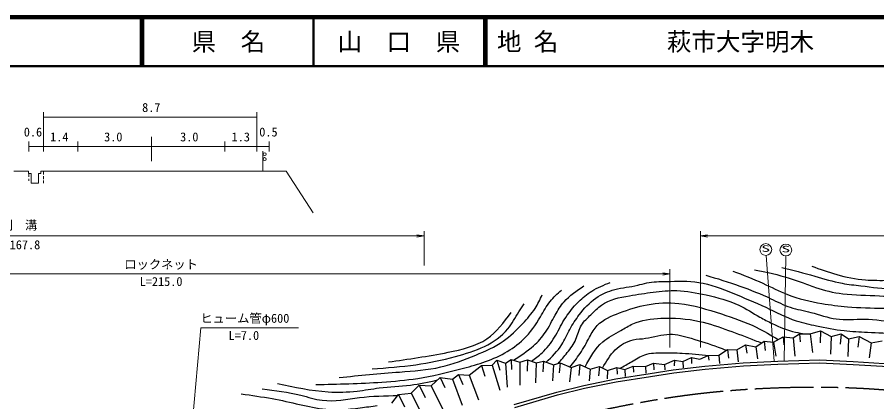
# Model space of a CAD drawing. Units: millimetres, scale not verified. Extents: x 40000 to 680000, y 20000 to 380000.
# Drawn here: x 272569 to 447816, y 301538 to 380000 of the extents above; entities that cross this region are included whole.
import ezdxf
from ezdxf.enums import TextEntityAlignment as Align

# ---------------------------------------------------------------- set-up
doc = ezdxf.new("R2010")
doc.units = ezdxf.units.MM
doc.header["$LTSCALE"] = 1000
doc.linetypes.add('CHAIN', pattern=[18.5, 12, -1.5, 3.5, -1.5])
for name, color, linetype, lineweight in [('M-BGD', 7, 'Continuous', 25), ('M-BMK', 2, 'CHAIN', 25), ('M-STR-HTXT', 7, 'Continuous', 13), ('M-STR-STR3', 7, 'Continuous', 13), ('M-STR-STRC', 7, 'Continuous', 13), ('M-TTL', 2, 'Continuous', 140), ('M-TTL-LINE', 7, 'Continuous', 50)]:
    doc.layers.add(name, color=color, linetype=linetype, lineweight=lineweight)
doc.layers.add('M-TTL-TXT', color=7, linetype='Continuous')
doc.styles.add('ＭＳ ゴシック', font='')
doc.styles.get('ＭＳ ゴシック').set_extended_font_data('MS Gothic')

# ---------------------------------------------------------------- blocks, each defined once
blk = doc.blocks.new('open_arrow')
at = {"color": 0, "linetype": 'Continuous', "lineweight": -2}
blk.add_lwpolyline([(7.5, 1.25), (0, 0), (7.5, -1.25)], dxfattribs=at)

msp = doc.modelspace()

# ---------------------------------------------------------------- linework, layer by layer
at = {"layer": 'M-BGD'}
for p, q in [((434235, 315430), (436303, 315993)), ((436303, 315993), (436295, 313579)), ((436303, 315993), (438484, 314839)), ((423175, 312756), (424850, 313924)), ((424850, 313924), (426749, 313685)), ((424850, 313924), (425040, 312018)), ((426749, 313685), (428719, 314811)), ((428719, 314811), (430745, 314614)), ((428719, 314811), (428882, 313158)), ((430745, 314614), (432040, 315430)), ((430745, 314614), (431133, 310818)), ((432040, 315430), (434235, 315430)), ((432040, 315430), (432213, 313789)), ((434235, 315430), (434704, 311628)), ((438484, 314839), (438365, 311238)), ((438484, 314839), (440525, 315373)), ((440525, 315373), (440376, 313278)), ((440525, 315373), (442058, 314417)), ((442058, 314417), (441877, 310788)), ((442058, 314417), (444225, 314853)), ((444225, 314853), (443948, 312708)), ((444225, 314853), (446673, 313544)), ((446673, 313544), (448925, 314009)), ((415591, 311026), (417378, 312193)), ((417378, 312193), (419264, 312151)), ((417378, 312193), (417567, 310457)), ((419264, 312151), (421051, 313136)), ((419264, 312151), (419548, 309677)), ((421051, 313136), (423175, 312756)), ((421051, 313136), (421289, 311448)), ((423175, 312756), (423480, 310277)), ((426749, 313685), (427201, 310848)), ((446673, 313544), (446288, 310517)), ((408275, 309745), (410062, 310561)), ((410062, 310561), (411736, 310252)), ((410062, 310561), (410065, 309377)), ((411736, 310252), (413453, 310997)), ((413453, 310997), (415591, 311026)), ((413453, 310997), (413546, 310037)), ((415591, 311026), (415737, 309347)), ((364678, 306965), (367259, 308956)), ((367259, 308956), (369395, 309017)), ((367259, 308956), (367928, 306766)), ((369395, 309017), (370372, 310055)), ((369395, 309017), (370990, 303915)), ((370372, 310055), (372142, 309444)), ((370372, 310055), (370990, 307966)), ((372142, 309444), (373301, 310177)), ((372142, 309444), (372460, 304545)), ((373301, 310177), (375072, 309627)), ((373301, 310177), (373360, 308147)), ((375072, 309627), (375041, 304935)), ((375072, 309627), (376597, 310116)), ((376597, 310116), (376512, 307816)), ((376597, 310116), (378368, 309505)), ((378368, 309505), (378252, 305415)), ((378368, 309505), (379838, 309816)), ((379838, 309816), (379723, 307636)), ((379838, 309816), (381878, 309056)), ((381878, 309056), (381704, 305836)), ((381878, 309056), (383243, 309464)), ((383243, 309464), (383084, 307426)), ((383243, 309464), (385480, 308507)), ((385480, 308507), (385185, 305626)), ((385480, 308507), (387267, 309126)), ((387267, 309126), (387046, 306886)), ((387267, 309126), (389406, 308183)), ((389406, 308183), (391277, 308760)), ((391277, 308760), (391097, 306856)), ((391277, 308760), (392895, 307916)), ((392895, 307916), (394837, 308535)), ((394837, 308535), (396469, 308099)), ((394837, 308535), (394909, 307156)), ((396469, 308099), (398172, 308816)), ((398172, 308816), (400634, 308760)), ((398172, 308816), (398180, 307606)), ((400634, 308760), (402295, 309407)), ((400634, 308760), (400701, 307396)), ((402295, 309407), (404532, 309182)), ((402295, 309407), (402382, 308086)), ((404532, 309182), (406544, 310055)), ((404532, 309182), (404632, 308056)), ((406325, 308056), (412757, 308820)), ((406544, 310055), (406523, 308897)), ((406544, 310055), (408275, 309745)), ((408275, 309745), (408324, 308447)), ((412757, 308820), (420594, 309510)), ((412819, 308223), (420633, 308911)), ((420594, 309510), (427618, 309806)), ((420633, 308911), (427640, 309206)), ((427618, 309806), (436219, 310077)), ((427640, 309206), (436216, 309477)), ((436216, 309477), (442964, 309182)), ((436219, 310077), (442996, 309781)), ((442964, 309182), (451369, 308645)), ((442996, 309781), (451422, 309243)), ((361287, 306179), (362535, 307101)), ((362535, 307101), (364678, 306965)), ((362535, 307101), (363427, 305055)), ((364678, 306965), (366608, 301934)), ((389406, 308183), (389177, 305806)), ((392895, 307916), (392838, 306226)), ((394594, 306208), (401593, 307317)), ((394701, 305617), (401687, 306724)), ((396469, 308099), (396499, 306706)), ((401593, 307317), (406325, 308056)), ((401687, 306724), (406407, 307462)), ((406407, 307462), (412819, 308223)), ((356947, 304822), (358819, 306477)), ((358819, 306477), (361287, 306179)), ((358819, 306477), (359765, 304455)), ((361287, 306179), (363307, 300884)), ((388088, 304877), (394594, 306208)), ((388220, 304292), (394701, 305617)), ((350328, 303005), (352905, 303276)), ((352905, 303276), (354533, 304904)), ((352905, 303276), (355294, 298603)), ((354533, 304904), (356947, 304822)), ((354533, 304904), (355714, 302414)), ((356947, 304822), (359555, 299563)), ((373868, 300983), (382567, 303522)), ((382567, 303522), (388088, 304877)), ((382723, 302942), (388220, 304292)), ((348944, 301269), (350328, 303005)), ((350328, 303005), (351512, 300494)), ((374048, 300411), (382723, 302942))]:
    msp.add_line(p, q, dxfattribs=at)
for points, knots in [([(418476, 328210), (420528, 327421), (422580, 326632), (424580, 325718), (426258, 324951), (427899, 324096), (429615, 323429), (431866, 322555), (434244, 322004), (436634, 321598), (438357, 321305), (440086, 321088), (441822, 320937), (444273, 320724), (446737, 320645), (449198, 320632), (451368, 320620), (453534, 320660), (455708, 320530), (457531, 320421), (459360, 320192), (461100, 319665), (463858, 318830), (466394, 317245), (468627, 315393), (469616, 314573), (470546, 313701), (471476, 312828)], [0, 0, 0, 0, 1, 1, 1, 2, 2, 2, 3, 3, 3, 4, 4, 4, 5, 5, 5, 6, 6, 6, 7, 7, 7, 8, 8, 8, 9, 9, 9, 9]), ([(422850, 328465), (423802, 328289), (424753, 328112), (425699, 327905), (427979, 327406), (430222, 326729), (432413, 325922), (433379, 325565), (434336, 325183), (435312, 324854), (437109, 324246), (438974, 323814), (440856, 323582), (443333, 323276), (445839, 323316), (448333, 323175), (450524, 323051), (452705, 322788), (454894, 322717), (456587, 322663), (458284, 322723), (459981, 322616), (461617, 322512), (463253, 322251), (464813, 321751), (466938, 321069), (468922, 319941), (470713, 318597), (472180, 317497), (473517, 316253), (474833, 314986), (475600, 314247), (476360, 313500), (477120, 312753)], [0, 0, 0, 0, 1, 1, 1, 2, 2, 2, 3, 3, 3, 4, 4, 4, 5, 5, 5, 6, 6, 6, 7, 7, 7, 8, 8, 8, 9, 9, 9, 10, 10, 10, 11, 11, 11, 11]), ([(428445, 328923), (430689, 328377), (432933, 327831), (435159, 327193), (437017, 326661), (438863, 326066), (440754, 325718), (442012, 325487), (443290, 325365), (444569, 325210), (446842, 324933), (449120, 324549), (451385, 324650), (453351, 324738), (455307, 325190), (457285, 325311), (459017, 325417), (460765, 325268), (462473, 324955), (464362, 324609), (466202, 324061), (468017, 323429), (470359, 322614), (472659, 321657), (474782, 320378), (476543, 319316), (478182, 318034), (479614, 316563), (480566, 315585), (481426, 314524), (482287, 313464)], [0, 0, 0, 0, 1, 1, 1, 2, 2, 2, 3, 3, 3, 4, 4, 4, 5, 5, 5, 6, 6, 6, 7, 7, 7, 8, 8, 8, 9, 9, 9, 10, 10, 10, 10]), ([(434549, 329228), (436230, 328606), (437910, 327983), (439635, 327498), (441545, 326962), (443508, 326593), (445485, 326430), (447040, 326302), (448603, 326303), (450164, 326329), (452320, 326364), (454471, 326450), (456624, 326634), (458269, 326774), (459915, 326973), (461557, 326939), (463875, 326891), (466185, 326380), (468424, 325718), (471071, 324935), (473616, 323940), (476104, 322717), (478151, 321711), (480160, 320551), (481750, 318953), (482789, 317910), (483649, 316681), (484700, 315647), (485277, 315079), (485912, 314570), (486547, 314061)], [0, 0, 0, 0, 1, 1, 1, 2, 2, 2, 3, 3, 3, 4, 4, 4, 5, 5, 5, 6, 6, 6, 7, 7, 7, 8, 8, 8, 9, 9, 9, 10, 10, 10, 10]), ([(380411, 309602), (381571, 310732), (382730, 311862), (383585, 313201), (384212, 314182), (384675, 315274), (385231, 316309), (385787, 317345), (386437, 318323), (387150, 319264), (388132, 320559), (389236, 321783), (390563, 322708), (391717, 323511), (393039, 324088), (394402, 324444), (395937, 324845), (397523, 324967), (399064, 325328), (399686, 325474), (400300, 325659), (400923, 325785), (402226, 326050), (403569, 326059), (404914, 326090), (407137, 326140), (409367, 326249), (411526, 325907), (413908, 325529), (416206, 324602), (418474, 323683), (420740, 322764), (422976, 321852), (425177, 320818), (427228, 319855), (429249, 318786), (431393, 318076), (432732, 317633), (434119, 317330), (435507, 317040), (437378, 316649), (439252, 316281), (441143, 316065), (442729, 315884), (444328, 315808), (445927, 315730), (447991, 315629), (450056, 315522), (452113, 315547), (453662, 315566), (455206, 315660), (456775, 315547), (457998, 315459), (459237, 315245), (460309, 314694), (461048, 314314), (461708, 313774), (462320, 313201), (462635, 312906), (462937, 312603), (463240, 312300)], [0, 0, 0, 0, 1, 1, 1, 2, 2, 2, 3, 3, 3, 4, 4, 4, 5, 5, 5, 6, 6, 6, 7, 7, 7, 8, 8, 8, 9, 9, 9, 10, 10, 10, 11, 11, 11, 12, 12, 12, 13, 13, 13, 14, 14, 14, 15, 15, 15, 16, 16, 16, 17, 17, 17, 18, 18, 18, 19, 19, 19, 20, 20, 20, 20]), ([(412932, 327397), (415269, 326687), (417605, 325978), (419900, 325159), (422039, 324395), (424143, 323536), (426207, 322565), (427518, 321948), (428813, 321287), (430175, 320835), (431545, 320381), (432984, 320138), (434396, 319767), (436117, 319316), (437798, 318676), (439534, 318445), (441397, 318197), (443324, 318421), (445230, 318394), (447552, 318361), (449844, 317957), (452148, 317885), (454091, 317825), (456042, 318001), (457997, 317733), (460195, 317431), (462397, 316568), (463999, 315037), (464638, 314426), (465181, 313709), (465881, 313206), (466468, 312783), (467166, 312511), (467864, 312239)], [0, 0, 0, 0, 1, 1, 1, 2, 2, 2, 3, 3, 3, 4, 4, 4, 5, 5, 5, 6, 6, 6, 7, 7, 7, 8, 8, 8, 9, 9, 9, 10, 10, 10, 11, 11, 11, 11]), ([(333470, 305063), (337951, 305163), (342433, 305264), (346909, 305559), (349362, 305721), (351813, 305942), (354239, 306323), (357185, 306785), (360093, 307485), (362980, 308247), (364498, 308647), (366010, 309065), (367495, 309571), (369028, 310094), (370532, 310710), (371951, 311498), (373348, 312274), (374663, 313217), (375804, 314328), (377159, 315646), (378271, 317201), (379236, 318844), (379876, 319933), (380451, 321061), (381223, 322035), (381888, 322873), (382700, 323598), (383511, 324323)], [0, 0, 0, 0, 1, 1, 1, 2, 2, 2, 3, 3, 3, 4, 4, 4, 5, 5, 5, 6, 6, 6, 7, 7, 7, 8, 8, 8, 9, 9, 9, 9]), ([(373765, 310033), (375156, 310945), (376547, 311856), (377796, 312957), (378737, 313787), (379598, 314724), (380294, 315760), (381026, 316848), (381576, 318045), (382214, 319203), (382750, 320177), (383347, 321123), (384073, 321946), (385197, 323221), (386631, 324198), (388064, 325176)], [0, 0, 0, 0, 1, 1, 1, 2, 2, 2, 3, 3, 3, 4, 4, 4, 5, 5, 5, 5]), ([(377451, 309821), (378176, 310365), (378902, 310909), (379563, 311525), (380562, 312455), (381415, 313551), (382123, 314724), (382820, 315880), (383376, 317110), (384073, 318259), (384889, 319603), (385898, 320835), (387028, 321946), (387852, 322756), (388740, 323501), (389710, 324109), (390880, 324842), (392169, 325375), (393458, 325907)], [0, 0, 0, 0, 1, 1, 1, 2, 2, 2, 3, 3, 3, 4, 4, 4, 5, 5, 5, 6, 6, 6, 6]), ([(382856, 309348), (383478, 310079), (384100, 310810), (384701, 311565), (385382, 312421), (386035, 313308), (386470, 314311), (386880, 315258), (387094, 316308), (387610, 317173), (388093, 317984), (388839, 318632), (389541, 319314), (390248, 320000), (390909, 320718), (391682, 321269), (393286, 322410), (395370, 322829), (397381, 323180), (399028, 323467), (400625, 323710), (402250, 323913), (403843, 324112), (405462, 324274), (407067, 324227), (409073, 324168), (411058, 323781), (413035, 323337), (415319, 322824), (417593, 322235), (419685, 321243), (421162, 320542), (422548, 319640), (423978, 318834), (424801, 318370), (425639, 317938), (426491, 317525), (428022, 316784), (429602, 316105), (431256, 315745), (431877, 315610), (432509, 315520), (433141, 315430)], [0, 0, 0, 0, 1, 1, 1, 2, 2, 2, 3, 3, 3, 4, 4, 4, 5, 5, 5, 6, 6, 6, 7, 7, 7, 8, 8, 8, 9, 9, 9, 10, 10, 10, 11, 11, 11, 12, 12, 12, 13, 13, 13, 14, 14, 14, 14]), ([(338242, 306514), (342329, 306907), (346416, 307301), (350536, 307621), (353360, 307840), (356200, 308024), (358935, 308651), (361365, 309209), (363712, 310117), (366050, 311077), (368002, 311877), (369949, 312714), (371650, 313906), (373106, 314927), (374383, 316208), (375624, 317519), (376543, 318490), (377441, 319479), (378153, 320590), (378711, 321462), (379155, 322411), (379598, 323359)], [0, 0, 0, 0, 1, 1, 1, 2, 2, 2, 3, 3, 3, 4, 4, 4, 5, 5, 5, 6, 6, 6, 7, 7, 7, 7]), ([(344923, 308270), (347914, 308481), (350905, 308693), (353835, 309103), (356547, 309483), (359206, 310033), (361949, 310774), (365940, 311852), (370110, 313335), (372600, 316412), (373451, 317464), (374105, 318702), (374841, 319867), (375190, 320420), (375558, 320956), (375925, 321493)], [0, 0, 0, 0, 1, 1, 1, 2, 2, 2, 3, 3, 3, 4, 4, 4, 5, 5, 5, 5]), ([(385210, 308622), (385948, 309529), (386685, 310436), (387328, 311400), (388040, 312468), (388637, 313605), (389265, 314750), (389725, 315588), (390201, 316429), (390836, 317106), (392007, 318357), (393718, 319047), (395391, 319672), (397262, 320370), (399088, 320986), (400993, 321347), (403111, 321749), (405327, 321837), (407486, 321609), (410443, 321297), (413291, 320393), (416124, 319463), (418551, 318666), (420966, 317849), (423245, 316740), (424777, 315994), (426248, 315117), (427719, 314239)], [0, 0, 0, 0, 1, 1, 1, 2, 2, 2, 3, 3, 3, 4, 4, 4, 5, 5, 5, 6, 6, 6, 7, 7, 7, 8, 8, 8, 9, 9, 9, 9]), ([(348256, 309670), (352278, 310244), (356299, 310819), (360428, 311639), (363234, 312196), (366089, 312866), (368334, 314413), (370280, 315754), (371768, 317754), (373256, 319754)], [0, 0, 0, 0, 1, 1, 1, 2, 2, 2, 3, 3, 3, 3]), ([(388336, 308655), (389364, 310535), (390393, 312416), (391935, 313756), (393023, 314700), (394366, 315376), (395653, 316112), (396454, 316570), (397233, 317052), (398061, 317421), (399836, 318210), (401836, 318479), (403820, 318572), (406483, 318698), (409117, 318510), (411674, 317944), (413685, 317500), (415648, 316823), (417590, 316112), (419399, 315450), (421189, 314759), (422983, 314070), (423429, 313898), (423876, 313727), (424322, 313556)], [0, 0, 0, 0, 1, 1, 1, 2, 2, 2, 3, 3, 3, 4, 4, 4, 5, 5, 5, 6, 6, 6, 7, 7, 7, 8, 8, 8, 8]), ([(391915, 308428), (392666, 309751), (393417, 311074), (394501, 312133), (395508, 313116), (396802, 313871), (398166, 314174), (398989, 314358), (399838, 314376), (400679, 314489), (402336, 314711), (403962, 315300), (405601, 315326), (407070, 315350), (408549, 314922), (409999, 314489), (411853, 313934), (413658, 313372), (415444, 312708), (416016, 312496), (416587, 312272), (417158, 312049)], [0, 0, 0, 0, 1, 1, 1, 2, 2, 2, 3, 3, 3, 4, 4, 4, 5, 5, 5, 6, 6, 6, 7, 7, 7, 7]), ([(395459, 308369), (396240, 308812), (397021, 309256), (397799, 309724), (398683, 310255), (399563, 310818), (400522, 311138), (401675, 311522), (402943, 311555), (404187, 311557), (405512, 311558), (406812, 311524), (408114, 311452), (409926, 311351), (411743, 311175), (413560, 310999)], [0, 0, 0, 0, 1, 1, 1, 2, 2, 2, 3, 3, 3, 4, 4, 4, 5, 5, 5, 5]), ([(325643, 305292), (329072, 304541), (332501, 303790), (335990, 303574), (337946, 303453), (339920, 303500), (341869, 303726), (343378, 303902), (344872, 304186), (346378, 304370), (348485, 304627), (350617, 304691), (352721, 304959), (354584, 305196), (356426, 305593), (358268, 305990)], [0, 0, 0, 0, 1, 1, 1, 2, 2, 2, 3, 3, 3, 4, 4, 4, 5, 5, 5, 5]), ([(322513, 304185), (325164, 303870), (327815, 303554), (330416, 302887), (331856, 302517), (333280, 302039), (334730, 301856), (337227, 301541), (339797, 302103), (342352, 302412), (344976, 302730), (347584, 302782), (350191, 302834)], [0, 0, 0, 0, 1, 1, 1, 2, 2, 2, 3, 3, 3, 4, 4, 4, 4]), ([(318245, 303143), (320357, 302861), (322469, 302579), (324562, 302193), (326431, 301848), (328284, 301420), (330142, 300997), (331908, 300595), (333678, 300196), (335478, 300016), (336506, 299913), (337543, 299881), (338575, 299924), (339889, 299978), (341195, 300154), (342500, 300322), (343663, 300473), (344825, 300618), (345988, 300762)], [0, 0, 0, 0, 1, 1, 1, 2, 2, 2, 3, 3, 3, 4, 4, 4, 5, 5, 5, 6, 6, 6, 6])]:
    msp.add_open_spline(points, degree=3, knots=knots, dxfattribs=at)
at = {"layer": 'M-BMK'}
msp.add_open_spline([(368759, 293141), (372723, 294506), (376687, 295870), (380706, 297049), (385514, 298460), (390401, 299604), (395317, 300596), (400627, 301666), (405972, 302557), (411347, 303196), (416839, 303849), (422363, 304238), (427896, 304426), (434628, 304654), (441373, 304583), (448086, 304095), (451673, 303834), (455251, 303454), (458820, 303007), (460974, 302738), (463125, 302444), (465276, 302150)], degree=3, knots=[0, 0, 0, 0, 1, 1, 1, 2, 2, 2, 3, 3, 3, 4, 4, 4, 5, 5, 5, 6, 6, 6, 7, 7, 7, 7], dxfattribs=at)
at = {"layer": 'M-STR-HTXT'}
for p, q in [((277916, 352613), (277916, 360613)), ((277916, 359613), (321416, 359613)), ((321416, 352613), (321416, 360613)), ((274916, 352613), (274916, 354613)), ((284916, 354613), (284916, 352613)), ((299916, 350613), (299916, 355613)), ((314916, 354613), (314916, 352613)), ((323916, 352613), (323916, 354613)), ((274916, 353613), (323916, 353613)), ((322643, 348623), (322643, 352681)), ((274899, 348613), (271899, 348613)), ((274899, 348113), (274899, 348613)), ((275399, 348113), (274899, 348113)), ((274916, 348113), (274916, 347423)), ((274916, 347011), (274916, 346613)), ((275399, 346113), (275399, 348113)), ((276899, 346113), (276899, 348113)), ((276899, 348113), (277399, 348113)), ((277399, 348113), (277399, 348613)), ((277399, 348613), (327416, 348613)), ((277916, 348613), (277916, 347893)), ((277916, 347576), (277916, 346989)), ((332916, 340113), (327416, 348613)), ((275399, 346113), (276899, 346113)), ((277916, 346683), (277916, 346113))]:
    msp.add_line(p, q, dxfattribs=at)
for centre in [(323021, 352060), (323016, 351059)]:
    msp.add_circle(centre, 300, dxfattribs=at)
at = {"layer": 'M-STR-STR3'}
for p, q in [((190985, 335378), (355513, 335378)), ((355513, 329314), (355513, 336378)), ((411871, 312613), (411871, 336353)), ((411871, 335378), (490775, 335378)), ((405648, 312613), (405648, 328613)), ((197414, 327613), (405648, 327613)), ((306753, 279949), (309984, 316613)), ((309984, 316613), (329916, 316613))]:
    msp.add_line(p, q, dxfattribs=at)
at = {"layer": 'M-STR-STRC'}
for p, q in [((426876, 309825), (425274, 331410)), ((428951, 309863), (429254, 331307))]:
    msp.add_line(p, q, dxfattribs=at)
for centre in [(425186, 332607), (429271, 332507)]:
    msp.add_circle(centre, 1200, dxfattribs=at)
at = {"layer": 'M-TTL'}
msp.add_line((680000, 380000), (40000, 380000), dxfattribs=at)
at = {"layer": 'M-TTL-LINE'}
for p, q in [((297750, 380000), (297750, 370000)), ((298250, 380000), (298250, 370000)), ((333000, 380000), (333000, 370000)), ((367750, 380000), (367750, 370000)), ((368250, 380000), (368250, 370000)), ((40000, 370000), (680000, 370000))]:
    msp.add_line(p, q, dxfattribs=at)

# ---------------------------------------------------------------- block references
at = {"layer": 'M-STR-STR3', "xscale": 193, "yscale": 193, "rotation": 180}
for p in [(355513, 335378), (405648, 327613)]:
    msp.add_blockref('open_arrow', p, dxfattribs=at)
at = {"layer": 'M-STR-STR3', "xscale": 193, "yscale": 193}
msp.add_blockref('open_arrow', (411871, 335378), dxfattribs=at)

# ---------------------------------------------------------------- texts
at = {"layer": 'M-STR-HTXT', "style": 'ＭＳ ゴシック'}
for s, p in [('8.7', (298036, 360113)), ('0.6', (273916, 355113)), ('1.4', (279286, 354113)), ('3.0', (290286, 354113)), ('3.0', (305786, 354113)), ('1.3', (316286, 354113)), ('0.5', (321916, 355113))]:
    msp.add_text(s, height=1833, dxfattribs=at).set_placement(p, align=Align.BOTTOM_LEFT)
at = {"layer": 'M-STR-STR3', "style": 'ＭＳ ゴシック'}
for s, p in [('側\u3000溝', (269166, 336113)), ('L=167.8', (268541, 332113)), ('ロックネット', (294416, 328113)), ('L=215.0', (297541, 324613)), ('ヒューム管φ600', (309916, 317113)), ('L=7.0', (315666, 313613))]:
    msp.add_text(s, height=1833, dxfattribs=at).set_placement(p, align=Align.BOTTOM_LEFT)
at = {"layer": 'M-STR-STRC', "style": 'ＭＳ ゴシック', "width": 2}
for p in [(424267, 331744), (428352, 331644)]:
    msp.add_text('S', height=1320, dxfattribs=at).set_placement(p, align=Align.BOTTOM_LEFT)
at = {"layer": 'M-TTL-TXT', "style": 'ＭＳ ゴシック'}
for s, p in [('県\u3000名', (315625, 375000)), ('山\u3000口\u3000県', (350375, 375000))]:
    msp.add_text(s, height=3666, dxfattribs=at).set_placement(p, align=Align.MIDDLE_CENTER)
for s, p in [('地 名', (370380, 375000)), ('萩市大字明木', (405024, 375000))]:
    msp.add_text(s, height=3666, dxfattribs=at).set_placement(p, align=Align.MIDDLE_LEFT)

doc.saveas('drawing.dxf')
